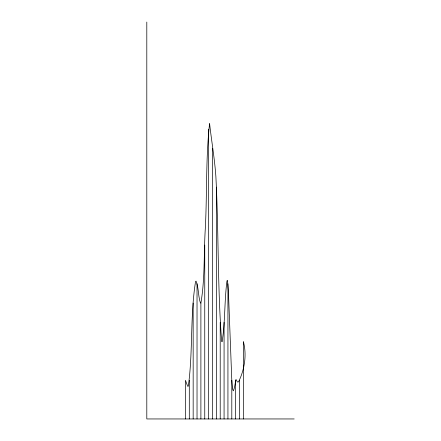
<?xml version="1.0" encoding="UTF-8"?>
<svg xmlns="http://www.w3.org/2000/svg" width="441" height="441" viewBox="0 0 441 441"><rect width="100%" height="100%" fill="white"/><g stroke="black" fill="none" stroke-linecap="round" stroke-linejoin="round"><path stroke-width="0.66" d="M200.892 418.95L200.892 303.044C205.021 278.927 203.759 254.049 205.241 229.651C207.176 194.376 205.671 158.589 209.585 123.535C211.542 141.126 214.635 158.683 215.864 176.378C218.73 231.338 217.479 286.529 221.658 341.389L222.137 341.736C225.279 321.594 224.342 300.994 226.988 280.774L227.462 280.41L228.405 291.104L231.801 380.313L232.335 386.669L232.876 389.971L233.41 390.836L234.43 387.749L235.963 379.403L237.275 381.741L237.837 382.132L238.575 381.768C244.546 369.641 246.949 354.867 243.393 341.676L243.393 418.95M200.892 303.044L200.407 302.862C198.053 295.845 198.814 287.995 196.063 281.137L195.578 281.397C190.065 315.938 193.081 351.494 188.335 386.14L187.849 386.388L187.37 385.506L185.44 380.313L185.44 418.95M294.197 418.95L146.803 418.95L146.803 22.05M239.529 380.313L239.529 418.95M235.665 380.313L235.665 418.95M231.801 380.313L231.801 418.95M227.936 283.723L227.936 418.95M224.072 322.36L224.072 418.95M220.208 322.36L220.208 418.95M216.349 187.133L216.349 418.95M212.485 148.496L212.485 418.95M208.621 129.18L208.621 418.95M204.756 245.086L204.756 418.95M197.028 283.723L197.028 418.95M193.164 303.044L193.164 418.95M189.299 380.313L189.299 418.95"/></g></svg>
